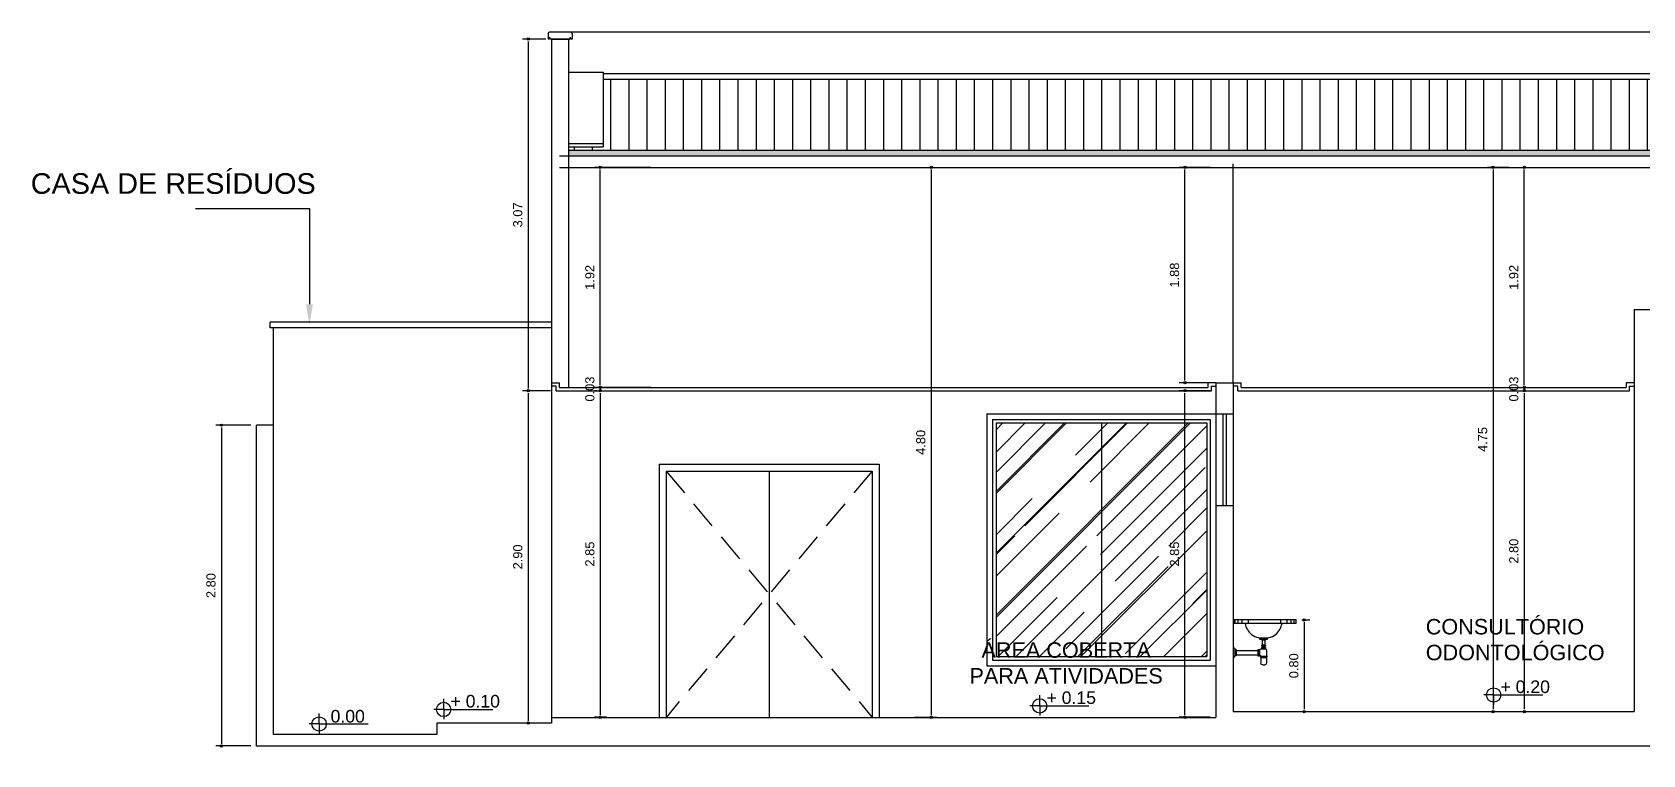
# Model space of a CAD drawing. Header units: millimetres. Extents: x 2125 to 3408, y 1171 to 1686.
# Drawn here: x 2607.33 to 2621.39, y 1507.79 to 1514.1 of the extents above; entities that cross this region are included whole.
import ezdxf

# ---------------------------------------------------------------- set-up
doc = ezdxf.new("R2010")
doc.units = ezdxf.units.MM
doc.linetypes.add('CONTINU', pattern=[0])
doc.linetypes.add('HIDDEN', pattern=[0.375, 0.25, -0.125])
for name, color, linetype in [('cobertura', 1, 'Continuous'), ('cotas', 7, 'Continuous'), ('ESQUADRIA', 3, 'Continuous'), ('Esquadrias_Portas', 2, 'Continuous'), ('JANELA2', 1, 'Continuous'), ('LAYOUT', 7, 'Continuous'), ('PAREDE', 4, 'Continuous'), ('Piso_Calçada', 3, 'Continuous'), ('TEXTO01', 7, 'Continuous'), ('TEXTO02', 3, 'Continuous'), ('TEXTO03', 2, 'Continuous')]:
    doc.layers.add(name, color=color, linetype=linetype)
doc.styles.add('ROMANS', font='arial.ttf')
doc.styles.get("Standard").update_dxf_attribs({"font": 'arial.ttf'})
doc.styles.add('TEXTO1', font='swissko.ttf', dxfattribs={"width": 0.6, "height": 0.1})
doc.dimstyles.new('ESCALA 50', dxfattribs={"dimtxt": 0.08, "dimasz": 0.02, "dimexe": 0.05, "dimexo": 0.05, "dimgap": 0.05, "dimtad": 1, "dimlfac": -10, "dimzin": 1, "dimdsep": 46, "dimtxsty": 'ROMANS', "dimblk1": 'PPC', "dimblk2": 'PPC', "dimsah": 1, "dimcen": 0.02, "dimclrd": 7, "dimclre": 7, "dimclrt": 3, "dimadec": 0, "dimazin": 0, "dimtfac": 1, "dimtix": 1, "dimtmove": 1, "dimatfit": 3, "dimldrblk": 'PPC', "dimfxl": 0, "dimtolj": 1, "dimtzin": 12, "dimarcsym": 0})

# ---------------------------------------------------------------- blocks, each defined once
blk = doc.blocks.new('PPC')
at = {"color": 2}
blk.add_circle((0, 0), 0.5, dxfattribs=at)
blk = doc.blocks.new('*D419')
at = {"color": 7, "lineweight": -2, "transparency": 16777216}
for p, q in [((2609.236, 1510.671), (2608.93, 1510.671)), ((2608.98, 1510.651), (2608.98, 1507.891)), ((2609.236, 1507.871), (2608.93, 1507.871))]:
    blk.add_line(p, q, dxfattribs=at)
at = {"layer": 'DEFPOINTS', "color": 0, "transparency": 16777216}
for p in [(2609.286, 1510.671), (2608.98, 1507.871), (2609.286, 1507.871)]:
    blk.add_point(p, dxfattribs=at)
at = {"color": 7, "lineweight": -2, "transparency": 16777216, "xscale": 0.02, "yscale": 0.02, "zscale": 0.02}
for p, rotation in [((2608.98, 1510.671), 90), ((2608.98, 1507.871), 270)]:
    blk.add_blockref('PPC', p, dxfattribs=dict(at, rotation=rotation))
at = {"color": 3, "transparency": 16777216, "insert": (2608.889, 1509.271), "char_height": 0.08, "attachment_point": 5, "rotation": 90, "style": 'ROMANS'}
blk.add_mtext('\\A1;2.80', dxfattribs=at)
blk = doc.blocks.new('*D420')
at = {"color": 7, "lineweight": -2, "transparency": 16777216}
for p, q in [((2611.811, 1514.041), (2611.608, 1514.041)), ((2611.658, 1514.021), (2611.658, 1510.991)), ((2611.851, 1510.971), (2611.608, 1510.971))]:
    blk.add_line(p, q, dxfattribs=at)
at = {"layer": 'DEFPOINTS', "color": 0, "transparency": 16777216}
for p in [(2611.861, 1514.041), (2611.658, 1510.971), (2611.901, 1510.971)]:
    blk.add_point(p, dxfattribs=at)
at = {"color": 7, "lineweight": -2, "transparency": 16777216, "xscale": 0.02, "yscale": 0.02, "zscale": 0.02}
for p, rotation in [((2611.658, 1514.041), 90), ((2611.658, 1510.971), 270)]:
    blk.add_blockref('PPC', p, dxfattribs=dict(at, rotation=rotation))
at = {"color": 3, "transparency": 16777216, "insert": (2611.567, 1512.506), "char_height": 0.08, "attachment_point": 5, "rotation": 90, "style": 'ROMANS'}
blk.add_mtext('\\A1;3.07', dxfattribs=at)
blk = doc.blocks.new('*D421')
at = {"color": 7, "lineweight": -2, "transparency": 16777216}
for p, q in [((2611.851, 1510.971), (2611.608, 1510.971)), ((2611.658, 1510.951), (2611.658, 1508.091)), ((2611.811, 1508.071), (2611.608, 1508.071))]:
    blk.add_line(p, q, dxfattribs=at)
at = {"layer": 'DEFPOINTS', "color": 0, "transparency": 16777216}
for p in [(2611.901, 1510.971), (2611.658, 1508.071), (2611.861, 1508.071)]:
    blk.add_point(p, dxfattribs=at)
at = {"color": 7, "lineweight": -2, "transparency": 16777216, "xscale": 0.02, "yscale": 0.02, "zscale": 0.02}
for p, rotation in [((2611.658, 1510.971), 90), ((2611.658, 1508.071), 270)]:
    blk.add_blockref('PPC', p, dxfattribs=dict(at, rotation=rotation))
at = {"color": 3, "transparency": 16777216, "insert": (2611.567, 1509.521), "char_height": 0.08, "attachment_point": 5, "rotation": 90, "style": 'ROMANS'}
blk.add_mtext('\\A1;2.90', dxfattribs=at)
blk = doc.blocks.new('*D422')
at = {"color": 7, "lineweight": -2, "transparency": 16777216}
for p, q in [((2612.061, 1511.001), (2612.336, 1511.001)), ((2612.257, 1510.971), (2612.236, 1510.971)), ((2612.286, 1511.021), (2612.286, 1511.041)), ((2612.286, 1511.001), (2612.286, 1510.971)), ((2612.286, 1510.951), (2612.286, 1510.931))]:
    blk.add_line(p, q, dxfattribs=at)
at = {"layer": 'DEFPOINTS', "color": 0, "transparency": 16777216}
for p in [(2612.011, 1511.001), (2612.286, 1510.971), (2612.307, 1510.971)]:
    blk.add_point(p, dxfattribs=at)
at = {"color": 7, "lineweight": -2, "transparency": 16777216, "xscale": 0.02, "yscale": 0.02, "zscale": 0.02}
for p, rotation in [((2612.286, 1511.001), 270), ((2612.286, 1510.971), 90)]:
    blk.add_blockref('PPC', p, dxfattribs=dict(at, rotation=rotation))
at = {"color": 3, "transparency": 16777216, "insert": (2612.196, 1510.986), "char_height": 0.08, "attachment_point": 5, "rotation": 90, "style": 'ROMANS'}
blk.add_mtext('\\A1;0.03', dxfattribs=at)
blk = doc.blocks.new('*D423')
at = {"color": 7, "lineweight": -2, "transparency": 16777216}
for p, q in [((2612.257, 1510.971), (2612.236, 1510.971)), ((2612.286, 1510.951), (2612.286, 1508.141)), ((2612.341, 1508.121), (2612.236, 1508.121))]:
    blk.add_line(p, q, dxfattribs=at)
at = {"layer": 'DEFPOINTS', "color": 0, "transparency": 16777216}
for p in [(2612.307, 1510.971), (2612.286, 1508.121), (2612.391, 1508.121)]:
    blk.add_point(p, dxfattribs=at)
at = {"color": 7, "lineweight": -2, "transparency": 16777216, "xscale": 0.02, "yscale": 0.02, "zscale": 0.02}
for p, rotation in [((2612.286, 1510.971), 90), ((2612.286, 1508.121), 270)]:
    blk.add_blockref('PPC', p, dxfattribs=dict(at, rotation=rotation))
at = {"color": 3, "transparency": 16777216, "insert": (2612.196, 1509.546), "char_height": 0.08, "attachment_point": 5, "rotation": 90, "style": 'ROMANS'}
blk.add_mtext('\\A1;2.85', dxfattribs=at)
blk = doc.blocks.new('*D424')
at = {"color": 7, "lineweight": -2, "transparency": 16777216}
for p, q in [((2615.175, 1512.901), (2615.175, 1508.141)), ((2615.199, 1512.921), (2615.225, 1512.921)), ((2615.027, 1508.121), (2615.225, 1508.121))]:
    blk.add_line(p, q, dxfattribs=at)
at = {"layer": 'DEFPOINTS', "color": 0, "transparency": 16777216}
for p in [(2615.149, 1512.921), (2614.977, 1508.121), (2615.175, 1508.121)]:
    blk.add_point(p, dxfattribs=at)
at = {"color": 7, "lineweight": -2, "transparency": 16777216, "xscale": 0.02, "yscale": 0.02, "zscale": 0.02}
for p, rotation in [((2615.175, 1512.921), 90), ((2615.175, 1508.121), 270)]:
    blk.add_blockref('PPC', p, dxfattribs=dict(at, rotation=rotation))
at = {"color": 3, "transparency": 16777216, "insert": (2615.084, 1510.521), "char_height": 0.08, "attachment_point": 5, "rotation": 90, "style": 'ROMANS'}
blk.add_mtext('\\A1;4.80', dxfattribs=at)
blk = doc.blocks.new('*D425')
at = {"color": 7, "lineweight": -2, "transparency": 16777216}
for p, q in [((2620.351, 1511.021), (2620.351, 1511.041)), ((2620.351, 1511.001), (2620.351, 1510.971)), ((2620.351, 1510.951), (2620.351, 1510.931))]:
    blk.add_line(p, q, dxfattribs=at)
at = {"layer": 'DEFPOINTS', "color": 0, "transparency": 16777216}
for p in [(2620.351, 1511.001), (2620.351, 1510.971), (2620.351, 1510.971)]:
    blk.add_point(p, dxfattribs=at)
at = {"color": 7, "lineweight": -2, "transparency": 16777216, "xscale": 0.02, "yscale": 0.02, "zscale": 0.02}
for p, rotation in [((2620.351, 1511.001), 270), ((2620.351, 1510.971), 90)]:
    blk.add_blockref('PPC', p, dxfattribs=dict(at, rotation=rotation))
at = {"color": 3, "transparency": 16777216, "insert": (2620.26, 1510.986), "char_height": 0.08, "attachment_point": 5, "rotation": 90, "style": 'ROMANS'}
blk.add_mtext('\\A1;0.03', dxfattribs=at)
blk = doc.blocks.new('*D426')
at = {"color": 7, "lineweight": -2, "transparency": 16777216}
for p, q in [((2620.351, 1510.951), (2620.351, 1508.191)), ((2618.961, 1508.171), (2620.401, 1508.171))]:
    blk.add_line(p, q, dxfattribs=at)
at = {"layer": 'DEFPOINTS', "color": 0, "transparency": 16777216}
for p in [(2620.351, 1510.971), (2618.911, 1508.171), (2620.351, 1508.171)]:
    blk.add_point(p, dxfattribs=at)
at = {"color": 7, "lineweight": -2, "transparency": 16777216, "xscale": 0.02, "yscale": 0.02, "zscale": 0.02}
for p, rotation in [((2620.351, 1510.971), 90), ((2620.351, 1508.171), 270)]:
    blk.add_blockref('PPC', p, dxfattribs=dict(at, rotation=rotation))
at = {"color": 3, "transparency": 16777216, "insert": (2620.26, 1509.571), "char_height": 0.08, "attachment_point": 5, "rotation": 90, "style": 'ROMANS'}
blk.add_mtext('\\A1;2.80', dxfattribs=at)
blk = doc.blocks.new('*D427')
at = {"color": 7, "lineweight": -2, "transparency": 16777216}
for p, q in [((2620.215, 1512.921), (2620.029, 1512.921)), ((2620.079, 1512.901), (2620.079, 1508.191))]:
    blk.add_line(p, q, dxfattribs=at)
at = {"layer": 'DEFPOINTS', "color": 0, "transparency": 16777216}
for p in [(2620.265, 1512.921), (2620.079, 1508.171), (2620.079, 1508.171)]:
    blk.add_point(p, dxfattribs=at)
at = {"color": 7, "lineweight": -2, "transparency": 16777216, "xscale": 0.02, "yscale": 0.02, "zscale": 0.02}
for p, rotation in [((2620.079, 1512.921), 90), ((2620.079, 1508.171), 270)]:
    blk.add_blockref('PPC', p, dxfattribs=dict(at, rotation=rotation))
at = {"color": 3, "transparency": 16777216, "insert": (2619.988, 1510.546), "char_height": 0.08, "attachment_point": 5, "rotation": 90, "style": 'ROMANS'}
blk.add_mtext('\\A1;4.75', dxfattribs=at)
blk = doc.blocks.new('A$C5BE32366')
at = {"color": 7}
for p, q in [((0.012, 0.225), (0.048, 0.225)), ((0.012, 0.225), (0.012, 0.218)), ((0.012, 0.218), (0.048, 0.218)), ((0.012, 0.173), (0.012, 0.166)), ((0.012, 0.173), (0.048, 0.173)), ((0.012, 0.166), (0.048, 0.166)), ((0.012, 0.153), (0.012, 0.146)), ((0.012, 0.153), (0.048, 0.153)), ((0.012, 0.146), (0.048, 0.146)), ((0.015, 0.218), (0.015, 0.215)), ((0.015, 0.215), (0.045, 0.215)), ((0.015, 0.166), (0.015, 0.163)), ((0.015, 0.163), (0.045, 0.163)), ((0.015, 0.146), (0.015, 0.143)), ((0.015, 0.143), (0.045, 0.143)), ((0.018, 0.215), (0.018, 0.173)), ((0.018, 0.163), (0.018, 0.153)), ((0.018, 0.143), (0.018, 0.14)), ((0.042, 0.215), (0.042, 0.173)), ((0.042, 0.163), (0.042, 0.153)), ((0.042, 0.143), (0.042, 0.14)), ((0.045, 0.218), (0.045, 0.215)), ((0.045, 0.166), (0.045, 0.163)), ((0.045, 0.146), (0.045, 0.143)), ((0.048, 0.225), (0.048, 0.218)), ((0.048, 0.173), (0.048, 0.166)), ((0.048, 0.153), (0.048, 0.146)), ((0.29, 0.153), (0.29, 0.063)), ((0.295, 0.158), (0.295, 0.058)), ((0, 0.076), (0, 0.071)), ((0.06, 0.076), (0, 0.076)), ((0.06, 0.071), (0, 0.071)), ((0.005, 0.132), (0.005, 0.076)), ((0.055, 0.066), (0.005, 0.066)), ((0.005, 0.066), (0.005, 0.015)), ((0.055, 0.14), (0.013, 0.14)), ((0.018, 0.14), (0.042, 0.14)), ((0.055, 0.066), (0.055, 0.015)), ((0.06, 0.076), (0.06, 0.071)), ((0.07, 0.133), (0.065, 0.133)), ((0.065, 0.133), (0.065, 0.083)), ((0.07, 0.083), (0.065, 0.083)), ((0.07, 0.136), (0.07, 0.08)), ((0.08, 0.136), (0.07, 0.136)), ((0.08, 0.08), (0.07, 0.08)), ((0.08, 0.136), (0.08, 0.08)), ((0.27, 0.127), (0.08, 0.127)), ((0.27, 0.089), (0.08, 0.089)), ((0.27, 0.132), (0.27, 0.084)), ((0.275, 0.137), (0.275, 0.079)), ((0.04, 0), (0.02, 0))]:
    blk.add_line(p, q, dxfattribs=at)
for centre, radius, start, end in [((0.275, 0.152), 0.015, 270, 0), ((0.295, 0.153), 0.005, 90, 180), ((0, 0.066), 0.005, 0, 90), ((0.013, 0.132), 0.008, 90, 180), ((0.02, 0.015), 0.015, 180, 270), ((0.04, 0.015), 0.015, 270, 0), ((0.052, 0.126), 0.0147, 30.5117, 79.5043), ((0.065, 0.076), 0.01, 90, 180), ((0.06, 0.066), 0.005, 90, 180), ((0.275, 0.132), 0.005, 90, 180), ((0.275, 0.084), 0.005, 180, 270), ((0.275, 0.064), 0.015, 0, 90), ((0.295, 0.063), 0.005, 180, 270)]:
    blk.add_arc(centre, radius, start, end, dxfattribs=at)
blk = doc.blocks.new('*D428')
at = {"color": 7, "lineweight": -2, "transparency": 16777216}
for p, q in [((2618.411, 1508.971), (2618.48, 1508.971)), ((2618.43, 1508.951), (2618.43, 1508.191)), ((2618.411, 1508.171), (2618.48, 1508.171))]:
    blk.add_line(p, q, dxfattribs=at)
at = {"layer": 'DEFPOINTS', "color": 0, "transparency": 16777216}
for p in [(2618.361, 1508.971), (2618.361, 1508.171), (2618.43, 1508.171)]:
    blk.add_point(p, dxfattribs=at)
at = {"color": 7, "lineweight": -2, "transparency": 16777216, "xscale": 0.02, "yscale": 0.02, "zscale": 0.02}
for p, rotation in [((2618.43, 1508.971), 90), ((2618.43, 1508.171), 270)]:
    blk.add_blockref('PPC', p, dxfattribs=dict(at, rotation=rotation))
at = {"color": 3, "transparency": 16777216, "insert": (2618.34, 1508.571), "char_height": 0.08, "attachment_point": 5, "rotation": 90, "style": 'ROMANS'}
blk.add_mtext('\\A1;0.80', dxfattribs=at)
blk = doc.blocks.new('*D496')
at = {"color": 7, "lineweight": -2, "transparency": 16777216}
for p, q in [((2612.728, 1512.921), (2612.236, 1512.921)), ((2612.286, 1511.021), (2612.286, 1512.901)), ((2612.728, 1511.001), (2612.236, 1511.001))]:
    blk.add_line(p, q, dxfattribs=at)
at = {"layer": 'DEFPOINTS', "color": 0, "transparency": 16777216}
for p in [(2612.286, 1512.921), (2612.778, 1512.921), (2612.778, 1511.001)]:
    blk.add_point(p, dxfattribs=at)
at = {"color": 7, "lineweight": -2, "transparency": 16777216, "xscale": 0.02, "yscale": 0.02, "zscale": 0.02}
for p, rotation in [((2612.286, 1512.921), 90), ((2612.286, 1511.001), 270)]:
    blk.add_blockref('PPC', p, dxfattribs=dict(at, rotation=rotation))
at = {"color": 3, "transparency": 16777216, "insert": (2612.196, 1511.961), "char_height": 0.08, "attachment_point": 5, "rotation": 90, "style": 'ROMANS'}
blk.add_mtext('\\A1;1.92', dxfattribs=at)
blk = doc.blocks.new('*D497')
at = {"color": 7, "lineweight": -2, "transparency": 16777216}
for p, q in [((2617.611, 1510.971), (2617.34, 1510.971)), ((2617.39, 1508.141), (2617.39, 1510.951)), ((2617.611, 1508.121), (2617.34, 1508.121))]:
    blk.add_line(p, q, dxfattribs=at)
at = {"layer": 'DEFPOINTS', "color": 0, "transparency": 16777216}
for p in [(2617.39, 1510.971), (2617.661, 1510.971), (2617.661, 1508.121)]:
    blk.add_point(p, dxfattribs=at)
at = {"color": 7, "lineweight": -2, "transparency": 16777216, "xscale": 0.02, "yscale": 0.02, "zscale": 0.02}
for p, rotation in [((2617.39, 1510.971), 90), ((2617.39, 1508.121), 270)]:
    blk.add_blockref('PPC', p, dxfattribs=dict(at, rotation=rotation))
at = {"color": 3, "transparency": 16777216, "insert": (2617.299, 1509.546), "char_height": 0.08, "attachment_point": 5, "rotation": 90, "style": 'ROMANS'}
blk.add_mtext('\\A1;2.85', dxfattribs=at)
blk = doc.blocks.new('*D498')
at = {"color": 7, "lineweight": -2, "transparency": 16777216}
for p, q in [((2617.611, 1512.921), (2617.34, 1512.921)), ((2617.39, 1511.061), (2617.39, 1512.901)), ((2617.611, 1511.041), (2617.34, 1511.041))]:
    blk.add_line(p, q, dxfattribs=at)
at = {"layer": 'DEFPOINTS', "color": 0, "transparency": 16777216}
for p in [(2617.39, 1512.921), (2617.661, 1512.921), (2617.661, 1511.041)]:
    blk.add_point(p, dxfattribs=at)
at = {"color": 7, "lineweight": -2, "transparency": 16777216, "xscale": 0.02, "yscale": 0.02, "zscale": 0.02}
for p, rotation in [((2617.39, 1512.921), 90), ((2617.39, 1511.041), 270)]:
    blk.add_blockref('PPC', p, dxfattribs=dict(at, rotation=rotation))
at = {"color": 3, "transparency": 16777216, "insert": (2617.299, 1511.981), "char_height": 0.08, "attachment_point": 5, "rotation": 90, "style": 'ROMANS'}
blk.add_mtext('\\A1;1.88', dxfattribs=at)
blk = doc.blocks.new('*D499')
at = {"color": 7, "lineweight": -2, "transparency": 16777216}
for p, q in [((2620.17, 1512.921), (2620.401, 1512.921)), ((2620.351, 1511.021), (2620.351, 1512.901))]:
    blk.add_line(p, q, dxfattribs=at)
at = {"layer": 'DEFPOINTS', "color": 0, "transparency": 16777216}
for p in [(2620.12, 1512.921), (2620.351, 1512.921), (2620.351, 1511.001)]:
    blk.add_point(p, dxfattribs=at)
at = {"color": 7, "lineweight": -2, "transparency": 16777216, "xscale": 0.02, "yscale": 0.02, "zscale": 0.02}
for p, rotation in [((2620.351, 1512.921), 90), ((2620.351, 1511.001), 270)]:
    blk.add_blockref('PPC', p, dxfattribs=dict(at, rotation=rotation))
at = {"color": 3, "transparency": 16777216, "insert": (2620.26, 1511.961), "char_height": 0.08, "attachment_point": 5, "rotation": 90, "style": 'ROMANS'}
blk.add_mtext('\\A1;1.92', dxfattribs=at)
blk = doc.blocks.new('new block4')
at = {"layer": 'TEXTO01'}
h = blk.add_hatch(dxfattribs=at)
h.set_pattern_fill('ANGLE', color=256)
h.set_pattern_definition([(0, (-2260.456, -913.906), (0, 6.985), [5.08, -1.905]), (90, (-2260.456, -913.906), (-6.985, 4e-16), [5.08, -1.905])])
h.paths.add_polyline_path([(0, 0), (0, -0.062, 0.414214), (0.062, 0)])
h.paths.add_polyline_path([(0, 0), (0, 0.062, 0.414214), (-0.062, 0)])
for q in [(-0.086, 0), (0, 0.093), (0.429, 0), (0, -0.085)]:
    blk.add_line((0, 0), q, dxfattribs=at)
blk.add_circle((0, 0), 0.0624, dxfattribs=at)

msp = doc.modelspace()

# ---------------------------------------------------------------- hatches: boundary and pattern name
h = msp.add_hatch()
h.set_pattern_fill('AR-RROOF', color=1, scale=0.015, angle=45)
h.paths.add_polyline_path([(2616.6606, 1510.6907), (2615.7406, 1510.6907), (2615.7406, 1508.6507), (2616.6606, 1508.6507)])
h.paths.add_polyline_path([(2617.5806, 1510.6907), (2616.6606, 1510.6907), (2616.6606, 1508.6507), (2617.5806, 1508.6507)])
h.paths.add_polyline_path([(2616.7073, 1502.2274), (2615.8673, 1502.2274), (2615.8673, 1501.5874), (2616.7073, 1501.5874)])
h.paths.add_polyline_path([(2618.5573, 1502.2274), (2617.7173, 1502.2274), (2617.7173, 1501.5874), (2618.5573, 1501.5874)])
h.paths.add_polyline_path([(2625.8906, 1502.2274), (2624.9706, 1502.2274), (2624.9706, 1500.1874), (2625.8906, 1500.1874)])
h.paths.add_polyline_path([(2626.8106, 1502.2274), (2625.8906, 1502.2274), (2625.8906, 1500.1874), (2626.8106, 1500.1874)])
at = {"layer": 'cobertura'}
h = msp.add_hatch(dxfattribs=at)
h.set_pattern_fill('ANSI31', color=256, scale=0.05, angle=45)
h.set_pattern_definition([(90, (-1.43976, -7.73581), (-0.15875, 3e-17), [])])
h.paths.add_polyline_path([(2626.8106, 1513.6907), (2612.3106, 1513.6907), (2612.3106, 1513.1007), (2612.0106, 1513.1007), (2612.0106, 1513.0707), (2627.1106, 1513.0707), (2627.1106, 1513.1007), (2626.8106, 1513.1007)])
at = {"layer": 'ESQUADRIA'}
h = msp.add_hatch(dxfattribs=at)
h.set_pattern_fill('HEX', color=256, scale=0.03)
h.set_pattern_definition([(0, (-930.70448, -239.66487), (0, 0.1649778395), [0.09525, -0.1905]), (120, (-930.70448, -239.66487), (-0.142875, -0.08248892), [0.09525, -0.1905]), (60, (-930.60923, -239.66487), (-0.142875, 0.08248892), [0.09525, -0.1905])])
h.paths.add_polyline_path([(2627.1129, 1513.0704), (2612.0129, 1513.0704), (2612.0129, 1513.0204), (2627.1129, 1513.0204)])

# ---------------------------------------------------------------- linework, layer by layer
for p, q in [((2627.0906, 1514.1007), (2612.0306, 1514.1007)), ((2612.0106, 1513.7377), (2612.0106, 1513.7377)), ((2608.7542, 1512.5615), (2609.7486, 1512.5615)), ((2609.7486, 1512.5615), (2609.7486, 1511.7263)), ((2611.8606, 1511.0407), (2611.9306, 1511.0407)), ((2611.9006, 1511.0107), (2611.8606, 1511.0107)), ((2611.9006, 1510.9707), (2611.9006, 1511.0107)), ((2611.9006, 1510.9707), (2617.6206, 1510.9707)), ((2611.9306, 1511.0007), (2611.9306, 1511.0407)), ((2611.9306, 1511.0007), (2617.5906, 1511.0007)), ((2617.6606, 1511.0407), (2617.5906, 1511.0407)), ((2617.5906, 1511.0407), (2617.5906, 1511.0007)), ((2617.6206, 1510.9707), (2617.6206, 1511.0107)), ((2617.6206, 1511.0107), (2617.6606, 1511.0107)), ((2617.8106, 1511.0407), (2617.8806, 1511.0407)), ((2617.8506, 1511.0107), (2617.8106, 1511.0107)), ((2617.8506, 1510.9707), (2617.8506, 1511.0107)), ((2617.8506, 1510.9707), (2621.2706, 1510.9707)), ((2617.8806, 1511.0007), (2617.8806, 1511.0407)), ((2617.8806, 1511.0007), (2621.2406, 1511.0007)), ((2621.3106, 1511.0407), (2621.2406, 1511.0407)), ((2621.2406, 1511.0407), (2621.2406, 1511.0007)), ((2621.2706, 1510.9707), (2621.2706, 1511.0107)), ((2621.2706, 1511.0107), (2621.3106, 1511.0107))]:
    msp.add_line(p, q)
at = {"color": 1, "linetype": 'HIDDEN'}
for p, q in [((2612.8606, 1510.2707), (2614.6606, 1508.1207)), ((2614.6606, 1510.2707), (2612.8606, 1508.1207))]:
    msp.add_line(p, q, dxfattribs=at)
at = {"layer": 'cobertura'}
for p, q in [((2612.3106, 1513.7407), (2626.8106, 1513.7407)), ((2612.3106, 1513.6907), (2626.8106, 1513.6907)), ((2611.9306, 1512.9207), (2627.1106, 1512.9207)), ((2611.8606, 1511.5707), (2609.4056, 1511.5707)), ((2609.4056, 1511.5207), (2609.4056, 1511.5707)), ((2611.8606, 1511.5207), (2609.4056, 1511.5207)), ((2609.4356, 1510.6707), (2609.4356, 1511.5207))]:
    msp.add_line(p, q, dxfattribs=at)
at = {"layer": 'ESQUADRIA'}
for p, q in [((2611.8606, 1514.0407), (2611.8606, 1511.0407)), ((2611.8606, 1514.0407), (2612.0106, 1514.0407)), ((2612.0106, 1514.0407), (2612.0106, 1511.0007)), ((2612.0106, 1513.7507), (2612.3106, 1513.7507)), ((2612.3106, 1513.7507), (2612.3106, 1513.1007)), ((2612.0106, 1513.1307), (2612.3106, 1513.1307)), ((2612.0106, 1513.1007), (2612.3106, 1513.1007)), ((2612.0106, 1513.0707), (2627.1106, 1513.0707)), ((2611.9306, 1513.0207), (2627.1106, 1513.0207)), ((2617.8106, 1511.0407), (2617.8106, 1512.9507)), ((2615.6606, 1510.7707), (2617.6606, 1510.7707)), ((2615.6606, 1510.7707), (2615.6606, 1508.5707)), ((2615.7106, 1510.7207), (2617.6106, 1510.7207)), ((2615.7106, 1510.7207), (2615.7106, 1508.6207)), ((2615.7406, 1510.6907), (2617.5806, 1510.6907)), ((2615.7406, 1510.6907), (2615.7406, 1508.6507)), ((2616.6606, 1510.6907), (2616.6606, 1508.6507)), ((2617.5806, 1510.6907), (2617.5806, 1508.6507)), ((2617.6106, 1510.7207), (2617.6106, 1508.6207)), ((2617.7206, 1510.7707), (2617.7206, 1509.9707)), ((2617.7506, 1510.7707), (2617.7506, 1509.9707)), ((2615.6606, 1508.5707), (2617.6606, 1508.5707)), ((2615.7106, 1508.6207), (2617.6106, 1508.6207)), ((2615.7406, 1508.6507), (2617.5806, 1508.6507))]:
    msp.add_line(p, q, dxfattribs=at)
at = {"layer": 'Esquadrias_Portas'}
for p, q in [((2612.8006, 1510.3307), (2614.7206, 1510.3307)), ((2612.8006, 1510.3307), (2612.8006, 1508.1207)), ((2612.8606, 1510.2707), (2614.6606, 1510.2707)), ((2612.8606, 1510.2707), (2612.8606, 1508.1207)), ((2613.7606, 1510.2707), (2613.7606, 1508.1207)), ((2614.6606, 1510.2707), (2614.6606, 1508.1207)), ((2614.7206, 1510.3307), (2614.7206, 1508.1207))]:
    msp.add_line(p, q, dxfattribs=at)
at = {"layer": 'JANELA2', "linetype": 'Continuous'}
for p, q in [((2617.6606, 1510.7707), (2617.8106, 1510.7707)), ((2617.6606, 1509.9707), (2617.8106, 1509.9707))]:
    msp.add_line(p, q, dxfattribs=at)
at = {"layer": 'LAYOUT', "color": 3}
for p, q in [((2618.3607, 1508.9707), (2617.8106, 1508.9707)), ((2618.3607, 1508.9407), (2617.8106, 1508.9407)), ((2618.3607, 1508.9407), (2618.3607, 1508.9707))]:
    msp.add_line(p, q, dxfattribs=at)
at = {"layer": 'LAYOUT', "color": 7}
for p, q in [((2617.816, 1508.9407), (2617.816, 1508.9707)), ((2617.8283, 1508.9407), (2617.8283, 1508.9707)), ((2617.8544, 1508.9407), (2617.8544, 1508.9707)), ((2617.8899, 1508.9407), (2617.8899, 1508.9707)), ((2617.9447, 1508.9407), (2617.9447, 1508.9707)), ((2618.2266, 1508.9407), (2618.2266, 1508.9707)), ((2618.2814, 1508.9407), (2618.2814, 1508.9707)), ((2618.3169, 1508.9407), (2618.3169, 1508.9707)), ((2618.3429, 1508.9407), (2618.3429, 1508.9707))]:
    msp.add_line(p, q, dxfattribs=at)
at = {"layer": 'LAYOUT', "color": 3}
for points in [[(2617.9142, 1508.9407, 0.1679397), (2617.9708, 1508.844, 0.1355657), (2618.0305, 1508.8165, -0.3194288), (2618.0397, 1508.8095), (2618.0412, 1508.8048, 0.3292536), (2618.0431, 1508.8034), (2618.0756, 1508.8034)], [(2618.0756, 1508.8034), (2618.1081, 1508.8034, 0.3292536), (2618.11, 1508.8048), (2618.1115, 1508.8095, -0.3194288), (2618.1207, 1508.8165, 0.1355657), (2618.1804, 1508.844, 0.1679397), (2618.237, 1508.9407)]]:
    msp.add_lwpolyline(points, format="xyb", dxfattribs=at)
at = {"layer": 'LAYOUT'}
msp.add_lwpolyline([(2618.0305, 1508.8165, 0.0232549), (2618.0756, 1508.8154, 0.0232549), (2618.1207, 1508.8165)], format="xyb", dxfattribs=at)
msp.add_solid([(2609.7786, 1511.7263), (2609.7486, 1511.5463), (2609.7186, 1511.7263)], dxfattribs=at)
at = {"layer": 'PAREDE'}
for p, q in [((2611.8306, 1514.0907), (2611.8406, 1514.1007)), ((2611.8306, 1514.0907), (2611.8306, 1514.0407)), ((2612.0306, 1514.1007), (2611.8406, 1514.1007)), ((2611.8506, 1514.0507), (2611.8406, 1514.0507)), ((2611.8406, 1514.0507), (2611.8406, 1514.0407)), ((2611.8506, 1514.0407), (2611.8506, 1514.0507)), ((2612.0306, 1514.0507), (2612.0206, 1514.0507)), ((2612.0206, 1514.0507), (2612.0206, 1514.0407)), ((2612.0406, 1514.0907), (2612.0306, 1514.1007)), ((2612.0306, 1514.0407), (2612.0306, 1514.0507)), ((2612.0406, 1514.0907), (2612.0406, 1514.0407)), ((2611.8406, 1514.0407), (2611.8306, 1514.0407)), ((2612.0206, 1514.0407), (2611.8506, 1514.0407)), ((2611.8606, 1514.0407), (2612.0206, 1514.0407)), ((2612.0406, 1514.0407), (2612.0306, 1514.0407))]:
    msp.add_line(p, q, dxfattribs=at)
at = {"layer": 'PAREDE', "linetype": 'Continuous'}
for p, q in [((2621.3106, 1511.6807), (2621.3106, 1508.1707)), ((2621.3106, 1511.6807), (2621.4606, 1511.6807)), ((2611.8606, 1511.0407), (2611.8606, 1508.0707)), ((2617.6606, 1511.0407), (2617.6606, 1508.1207)), ((2617.6606, 1511.0407), (2617.8106, 1511.0407)), ((2617.8106, 1511.0407), (2617.8106, 1508.1707)), ((2609.2856, 1507.8707), (2609.2856, 1510.6707)), ((2609.4356, 1510.6707), (2609.2856, 1510.6707)), ((2609.4356, 1507.9707), (2609.4356, 1510.6707)), ((2617.8106, 1508.1707), (2621.3106, 1508.1707)), ((2611.8606, 1508.0707), (2610.8606, 1508.0707)), ((2610.8606, 1508.0707), (2610.8606, 1507.9707)), ((2611.8606, 1508.1207), (2617.6606, 1508.1207)), ((2633.2656, 1507.8707), (2609.2856, 1507.8707)), ((2610.8606, 1507.9707), (2609.4356, 1507.9707))]:
    msp.add_line(p, q, dxfattribs=at)

# ---------------------------------------------------------------- block references
at = {"layer": 'Piso_Calçada', "color": 1, "linetype": 'CONTINU', "xscale": -1}
msp.add_blockref('A$C5BE32366', (2618.1056, 1508.5784), dxfattribs=at)
at = {"layer": 'TEXTO01'}
for p in [(2616.122, 1508.2207), (2620.0838, 1508.316), (2609.833, 1508.0628), (2610.92, 1508.1897)]:
    msp.add_blockref('new block4', p, dxfattribs=at)

# ---------------------------------------------------------------- texts
at = {"layer": 'cotas', "ltscale": 0.0001, "char_height": 0.11, "width": 0.503613, "attachment_point": 1, "style": 'TEXTO1'}
for s, insert in [('{\\fSansSerif|b0|i0|c2|p2;\\W1;+ 0.20}', (2620.1435, 1508.443)), ('{\\fSansSerif|b0|i0|c2|p2;\\W1;+ 0.10}', (2610.9797, 1508.3168)), ('{\\fSansSerif|b0|i0|c2|p2;\\W1;+ 0.15}', (2616.1817, 1508.3477)), ('\\pi0.11193;{\\fSansSerif|b0|i0|c2|p2;\\W1;0.00}', (2609.8211, 1508.1856))]:
    msp.add_mtext(s, dxfattribs=dict(at, insert=insert))
at = {"layer": 'TEXTO02', "ltscale": 0.0001, "insert": (2607.3161, 1512.8701), "char_height": 0.18, "attachment_point": 1}
msp.add_mtext('CASA DE RESÍDUOS', dxfattribs=at)
at = {"layer": 'TEXTO03', "ltscale": 0.0001, "char_height": 0.09, "attachment_point": 1, "style": 'TEXTO1'}
for s, insert, width in [('{\\fSansSerif|b0|i0|c2|p2;\\H1.5x;\\W1;\\C2;CONSULTÓRIO\\PODONTOLÓGICO}', (2619.4914, 1508.9795), 1.550481), ('{\\fSansSerif|b0|i0|c2|p2;\\H1.5x;\\W1;\\C2;  ÁREA COBERTA PARA ATIVIDADES}', (2615.509, 1508.7758), 1.886616)]:
    msp.add_mtext(s, dxfattribs=dict(at, insert=insert, width=width))

# ---------------------------------------------------------------- dimensions: what is measured, and where the dimension line sits
for base, p1, p2, picture, middle in [((2611.6582, 1510.9707), (2611.8606, 1514.0407), (2611.9006, 1510.9707), '*D420', (2611.5673, 1512.5057)), ((2612.2864, 1512.9207), (2612.7778, 1511.0007), (2612.7778, 1512.9207), '*D496', (2612.1956, 1511.9607)), ((2615.1748, 1508.1207), (2615.1493, 1512.9207), (2614.9766, 1508.1207), '*D424', (2615.0839, 1510.5207)), ((2617.3901, 1512.9207), (2617.6606, 1511.0407), (2617.6606, 1512.9207), '*D498', (2617.2993, 1511.9807)), ((2620.0789, 1508.1707), (2620.2648, 1512.9207), (2620.0789, 1508.1707), '*D427', (2619.9882, 1510.5457)), ((2620.3506, 1512.9207), (2620.3506, 1511.0007), (2620.1198, 1512.9207), '*D499', (2620.2598, 1511.9607)), ((2611.6582, 1508.0707), (2611.9006, 1510.9707), (2611.8606, 1508.0707), '*D421', (2611.5674, 1509.5207)), ((2612.2864, 1510.9707), (2612.0106, 1511.0007), (2612.3066, 1510.9707), '*D422', (2612.1955, 1510.9857)), ((2612.2864, 1508.1207), (2612.3066, 1510.9707), (2612.3911, 1508.1207), '*D423', (2612.1956, 1509.5457)), ((2617.3901, 1510.9707), (2617.6606, 1508.1207), (2617.6606, 1510.9707), '*D497', (2617.2993, 1509.5457)), ((2620.3506, 1508.1707), (2620.3506, 1510.9707), (2618.9109, 1508.1707), '*D426', (2620.2598, 1509.5707)), ((2620.3506, 1510.9707), (2620.3506, 1511.0007), (2620.3506, 1510.9707), '*D425', (2620.2598, 1510.9857)), ((2608.9802, 1507.8707), (2609.2856, 1510.6707), (2609.2856, 1507.8707), '*D419', (2608.8893, 1509.2707)), ((2618.4305, 1508.1707), (2618.3607, 1508.9707), (2618.3607, 1508.1707), '*D428', (2618.3396, 1508.5707))]:
    dim = msp.add_linear_dim(base=base, p1=p1, p2=p2, angle=90, dimstyle='ESCALA 50')
    dim.commit()
    dim.dimension.update_dxf_attribs({"geometry": picture, "text_midpoint": middle})

doc.saveas('drawing.dxf')
